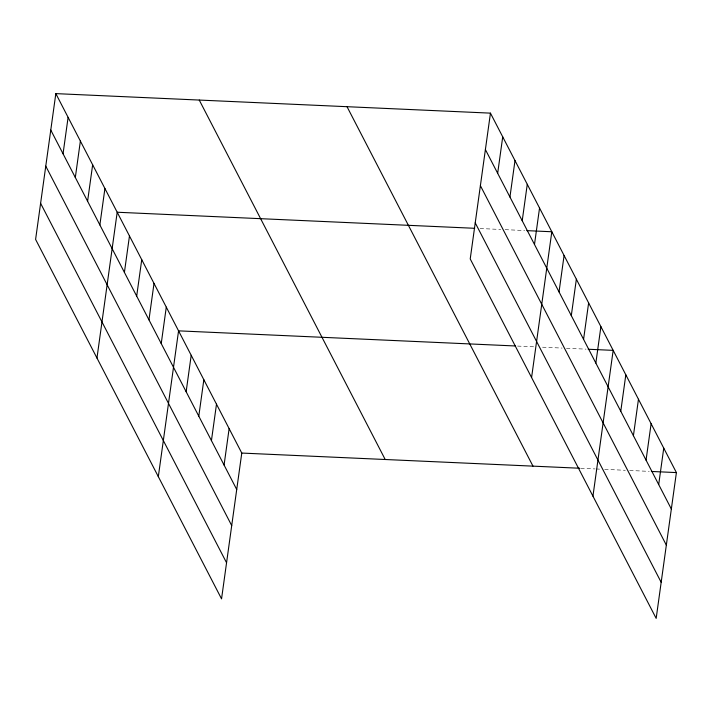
<?xml version="1.0" encoding="UTF-8"?>
<svg xmlns="http://www.w3.org/2000/svg" width="712" height="712" viewBox="0 0 712 712"><rect width="100%" height="100%" fill="white"/><g stroke="black" fill="none" stroke-linecap="round" stroke-linejoin="round"><path stroke-width="0.53" stroke-dasharray="3.56 2.67" d="M480.102 228.534L500.75 229.46M505.093 229.656L524.655 230.537M517.562 346.077L533.858 346.806M542.553 347.198L562.106 348.079M566.458 348.275L586.012 349.147M580.787 468.282L594.912 468.923M595.997 468.968L600.341 469.163M604.684 469.359L625.332 470.285M629.675 470.481L649.237 471.362"/><path stroke-width="1.07" d="M55.83 93.619L35.6 239.419L221.548 598.863L241.777 453.063L55.83 93.619L490.452 113.137L676.4 472.581L656.17 618.381L470.223 258.937L490.452 113.137M63.048 153.774L68.103 117.346M75.321 177.502L80.376 141.065M87.594 201.22L92.649 164.792M99.867 224.947L104.922 188.511M96.966 358.038L117.195 212.238L474.673 228.294M124.413 272.393L129.468 235.957M136.686 296.112L141.741 259.684M148.959 319.839L154.015 283.403M161.232 343.558L166.288 307.13M158.322 476.648L178.561 330.849L515.39 345.979M186.144 391.725L191.199 355.288M198.79 416.173L203.846 379.736M211.437 440.612L216.493 404.176M224.075 465.052L229.13 428.615M497.67 173.301L502.725 136.864M509.943 197.019L514.999 160.583M522.216 220.747L527.272 184.31M534.49 244.465L539.545 208.029M531.579 377.556L551.818 231.756L526.827 230.635M559.036 291.911L564.091 255.475M571.3 315.638L576.364 279.202M583.573 339.357L588.628 302.92M595.846 363.084L600.901 326.648M592.945 496.166L613.174 350.366L588.183 349.245M620.766 411.251L625.821 374.815M633.413 435.691L638.468 399.254M646.051 460.13L651.115 423.693M658.698 484.569L663.753 448.142M241.777 453.063L579.693 468.238M651.409 471.46L676.4 472.581M485.397 149.573L671.345 509.018M480.386 185.663L666.334 545.107M475.224 222.847L661.172 582.291M347.029 106.702L532.976 466.137M199.253 100.063L385.201 459.498M50.774 130.056L236.722 489.491M45.764 166.145L231.712 525.581M40.611 203.329L226.558 562.765"/></g></svg>
